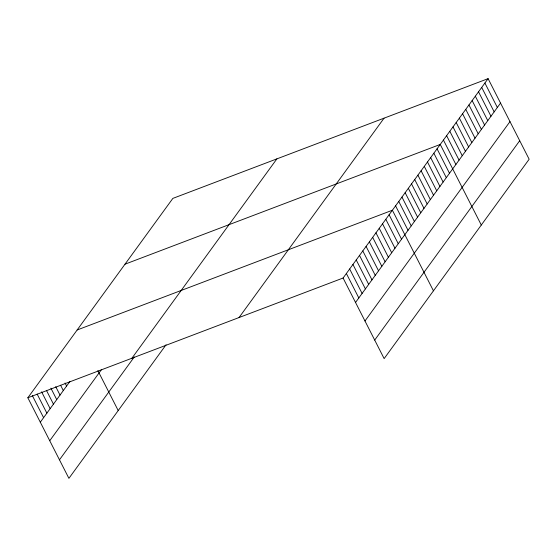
<?xml version="1.0" encoding="UTF-8"?>
<svg xmlns="http://www.w3.org/2000/svg" width="557" height="557" viewBox="0 0 557 557"><rect width="100%" height="100%" fill="white"/><g stroke="black" fill="none" stroke-linecap="round" stroke-linejoin="round"><path stroke-width="0.84" d="M166.063 344.769L68.908 478.352L27.85 397.768L172.858 198.389L488.092 78.648L529.15 159.232L384.142 358.611L343.084 278.027L488.092 78.648M40.299 422.206L69.883 381.531M49.74 440.733L101.325 369.813M131.877 358.255L276.885 158.877M59.467 459.824L134.293 356.946M239.057 317.539L384.065 118.168M355.533 302.465L500.541 103.087M364.974 320.992L509.982 121.614M374.701 340.083L519.709 140.705M125.005 264.185L440.239 144.444L481.297 225.028M77.151 329.981L392.386 210.24L433.443 290.824M27.85 397.768L343.084 278.027M484.903 83.035L497.352 107.473M481.708 87.421L494.163 111.86M478.519 91.808L490.975 116.246M475.33 96.194L487.786 120.632M472.141 100.58L484.59 125.019M468.952 104.967L481.401 129.405M465.756 109.353L478.212 133.791M462.568 113.739L475.024 138.178M459.379 118.126L471.835 142.564M456.19 122.512L468.639 146.951M453.001 126.899L465.45 151.337M449.805 131.285L462.261 155.723M446.617 135.671L459.072 160.11M443.428 140.058L455.884 164.496M437.05 148.83L449.499 173.269M433.861 153.217L446.31 177.655M430.665 157.603L443.121 182.042M427.477 161.99L439.933 186.428M424.288 166.376L436.737 190.814M421.099 170.762L433.548 195.201M417.91 175.149L430.359 199.587M414.714 179.535L427.17 203.973M411.526 183.921L423.981 208.36M408.337 188.308L420.786 212.746M405.148 192.694L417.597 217.133M401.959 197.081L414.408 221.519M398.763 201.467L411.219 225.905M395.574 205.853L408.03 230.292M389.099 214.758L401.548 239.197M385.813 219.277L398.262 243.715M382.527 223.796L394.976 248.234M379.24 228.314L391.689 252.753M375.954 232.833L388.403 257.271M372.668 237.352L385.117 261.79M369.375 241.87L381.83 266.309M366.088 246.389L378.544 270.834M362.802 250.915L375.258 275.353M359.516 255.433L371.972 279.872M356.229 259.952L368.685 284.39M352.943 264.471L365.399 288.909M349.657 268.989L362.106 293.428M346.37 273.508L358.819 297.946M97.865 370.628L118.209 410.565M65.044 383L66.596 386.05M60.588 385.228L63.31 390.568M55.742 386.69L60.024 395.087M50.903 388.152L56.737 399.613M46.447 390.38L53.451 404.131M41.601 391.843L50.165 408.65M37.145 394.078L46.879 413.169M32.306 395.54L43.592 417.687"/></g></svg>
